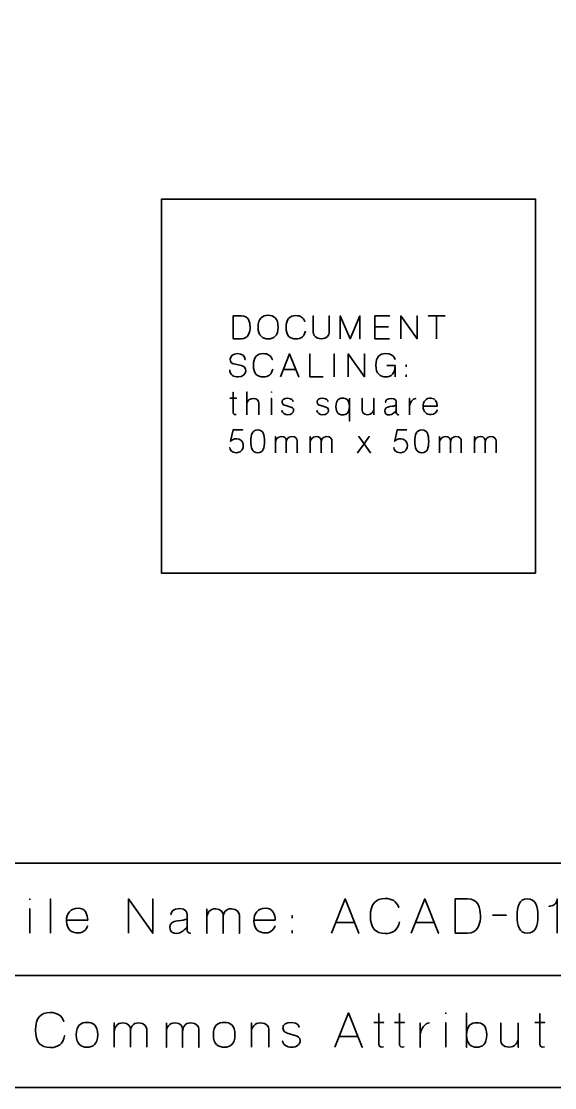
# Model space of a CAD drawing. Header units: inches. Extents: x 215 to 985, y -885 to -315.
# Drawn here: x 361.4 to 504.1, y -885.2 to -600.2 of the extents above; entities that cross this region are included whole.
import ezdxf

# ---------------------------------------------------------------- set-up
doc = ezdxf.new("R2010")
doc.units = ezdxf.units.IN
doc.header["$MEASUREMENT"] = 0
doc.layers.add('Layer 1', color=7, linetype='Continuous')

# ---------------------------------------------------------------- blocks, each defined once
blk = doc.blocks.new('block 282')
at = {"layer": 'Layer 1', "color": 30, "lineweight": 35, "true_color": 0xf58726}
for points, knots in [([(363.68, -834.98), (363.68, -834.98), (363.68, -834.75), (363.68, -834.75), (363.68, -834.75), (363.68, -834.98), (363.68, -834.98)], [0, 0, 0, 0, 1, 1, 1, 2, 2, 2, 2]), ([(369.28, -843.92), (369.28, -843.92), (369.28, -834.76), (369.28, -834.76), (369.28, -834.76), (369.28, -843.92), (369.28, -843.92)], [0, 0, 0, 0, 1, 1, 1, 2, 2, 2, 2]), ([(390.06, -843.92), (390.06, -843.92), (390.06, -834.76), (390.06, -834.76), (390.06, -834.76), (396.59, -843.92), (396.59, -843.92), (396.59, -843.92), (396.59, -834.76), (396.59, -834.76), (396.59, -834.76), (396.59, -843.92), (396.59, -843.92), (396.59, -843.92), (390.06, -834.76), (390.06, -834.76), (390.06, -834.76), (390.06, -843.92), (390.06, -843.92)], [0, 0, 0, 0, 1, 1, 1, 2, 2, 2, 3, 3, 3, 4, 4, 4, 5, 5, 5, 6, 6, 6, 6]), ([(444.4, -843.92), (444.4, -843.92), (448.03, -834.76), (448.03, -834.76), (448.03, -834.76), (451.68, -843.92), (451.68, -843.92), (451.68, -843.92), (448.03, -834.76), (448.03, -834.76), (448.03, -834.76), (444.4, -843.92), (444.4, -843.92)], [0, 0, 0, 0, 1, 1, 1, 2, 2, 2, 3, 3, 3, 4, 4, 4, 4]), ([(462.55, -840.85), (462.14, -843.03), (460.82, -844.02), (458.74, -844.02), (456.21, -844.02), (454.78, -842.59), (454.78, -839.34), (454.78, -836.1), (456.21, -834.65), (458.74, -834.65), (460.54, -834.65), (461.79, -835.4), (462.35, -837.02), (461.79, -835.4), (460.54, -834.65), (458.74, -834.65), (456.21, -834.65), (454.78, -836.1), (454.78, -839.34), (454.78, -842.59), (456.21, -844.02), (458.74, -844.02), (460.82, -844.02), (462.14, -843.03), (462.55, -840.85)], [0, 0, 0, 0, 1, 1, 1, 2, 2, 2, 3, 3, 3, 4, 4, 4, 5, 5, 5, 6, 6, 6, 7, 7, 7, 8, 8, 8, 8]), ([(465.67, -843.92), (465.67, -843.92), (469.31, -834.76), (469.31, -834.76), (469.31, -834.76), (472.95, -843.92), (472.95, -843.92), (472.95, -843.92), (469.31, -834.76), (469.31, -834.76), (469.31, -834.76), (465.67, -843.92), (465.67, -843.92)], [0, 0, 0, 0, 1, 1, 1, 2, 2, 2, 3, 3, 3, 4, 4, 4, 4]), ([(477.42, -843.92), (477.42, -843.92), (477.42, -834.76), (477.42, -834.76), (477.42, -834.76), (480.72, -834.76), (480.72, -834.76), (483.74, -834.76), (484.11, -837.3), (484.19, -839.21), (484.27, -841.11), (483.62, -843.92), (480.72, -843.92), (480.72, -843.92), (477.42, -843.92), (477.42, -843.92)], [0, 0, 0, 0, 1, 1, 1, 2, 2, 2, 3, 3, 3, 4, 4, 4, 5, 5, 5, 5]), ([(477.42, -843.92), (477.42, -843.92), (477.42, -834.76), (477.42, -834.76), (477.42, -834.76), (480.72, -834.76), (480.72, -834.76), (483.74, -834.76), (484.11, -837.3), (484.19, -839.21), (484.27, -841.11), (483.62, -843.92), (480.72, -843.92), (480.72, -843.92), (477.42, -843.92), (477.42, -843.92)], [0, 0, 0, 0, 1, 1, 1, 2, 2, 2, 3, 3, 3, 4, 4, 4, 5, 5, 5, 5]), ([(494.01, -839.35), (494.01, -836.83), (494.54, -834.78), (496.78, -834.78), (499.01, -834.78), (499.54, -836.83), (499.54, -839.35), (499.54, -841.87), (499.01, -843.92), (496.78, -843.92), (494.54, -843.92), (494.01, -841.87), (494.01, -839.35)], [0, 0, 0, 0, 1, 1, 1, 2, 2, 2, 3, 3, 3, 4, 4, 4, 4]), ([(494.01, -839.35), (494.01, -836.83), (494.54, -834.78), (496.78, -834.78), (499.01, -834.78), (499.54, -836.83), (499.54, -839.35), (499.54, -841.87), (499.01, -843.92), (496.78, -843.92), (494.54, -843.92), (494.01, -841.87), (494.01, -839.35)], [0, 0, 0, 0, 1, 1, 1, 2, 2, 2, 3, 3, 3, 4, 4, 4, 4]), ([(504.71, -843.92), (504.71, -843.92), (504.71, -834.76), (504.71, -834.76), (504.71, -836.33), (503.2, -836.69), (502.55, -836.74), (503.2, -836.69), (504.71, -836.33), (504.71, -834.76), (504.71, -834.76), (504.71, -843.92), (504.71, -843.92)], [0, 0, 0, 0, 1, 1, 1, 2, 2, 2, 3, 3, 3, 4, 4, 4, 4]), ([(363.68, -843.91), (363.68, -843.91), (363.68, -837.39), (363.68, -837.39), (363.68, -837.39), (363.68, -843.93), (363.68, -843.91)], [0, 0, 0, 0, 1, 1, 1, 2, 2, 2, 2]), ([(373.52, -840.44), (373.52, -840.44), (379.2, -840.44), (379.2, -840.44), (379.2, -839.03), (378.64, -837.23), (376.62, -837.23), (374.62, -837.23), (373.51, -838.6), (373.51, -840.69), (373.51, -842.8), (374.93, -843.92), (376.62, -843.87), (378.32, -843.82), (379.06, -842.5), (379.15, -842.03), (379.06, -842.5), (378.32, -843.82), (376.62, -843.87), (374.93, -843.92), (373.51, -842.8), (373.51, -840.69), (373.51, -838.6), (374.62, -837.23), (376.62, -837.23), (378.64, -837.23), (379.2, -839.03), (379.2, -840.44), (379.2, -840.44), (373.52, -840.44), (373.52, -840.44)], [0, 0, 0, 0, 1, 1, 1, 2, 2, 2, 3, 3, 3, 4, 4, 4, 5, 5, 5, 6, 6, 6, 7, 7, 7, 8, 8, 8, 9, 9, 9, 10, 10, 10, 10]), ([(405.77, -843.09), (405.77, -843.09), (405.77, -838.92), (405.77, -838.92), (405.77, -838.38), (405.5, -837.37), (403.79, -837.37), (402.07, -837.37), (401.44, -838.14), (401.44, -838.94), (401.44, -838.14), (402.07, -837.37), (403.79, -837.37), (405.5, -837.37), (405.77, -838.38), (405.77, -838.92), (405.77, -838.92), (405.77, -843.09), (405.77, -843.09), (405.77, -843.86), (406.67, -843.92), (406.67, -843.92), (406.67, -843.92), (405.77, -843.86), (405.77, -843.09)], [0, 0, 0, 0, 1, 1, 1, 2, 2, 2, 3, 3, 3, 4, 4, 4, 5, 5, 5, 6, 6, 6, 7, 7, 7, 8, 8, 8, 8]), ([(415.38, -839.09), (415.38, -838.51), (415, -837.42), (413.39, -837.4), (411.78, -837.39), (411.05, -838.65), (411.05, -839.82), (411.05, -838.65), (411.78, -837.39), (413.39, -837.4), (415, -837.42), (415.38, -838.51), (415.38, -839.09), (415.38, -839.68), (415.38, -843.92), (415.38, -843.92), (415.38, -843.92), (415.38, -839.68), (415.38, -839.09)], [0, 0, 0, 0, 1, 1, 1, 2, 2, 2, 3, 3, 3, 4, 4, 4, 5, 5, 5, 6, 6, 6, 6]), ([(411.05, -837.4), (411.05, -837.4), (411.05, -843.92), (411.05, -843.92), (411.05, -843.92), (411.05, -837.4), (411.05, -837.4)], [0, 0, 0, 0, 1, 1, 1, 2, 2, 2, 2]), ([(419.75, -839.09), (419.75, -838.51), (419.19, -837.42), (417.58, -837.4), (415.97, -837.39), (415.38, -838.65), (415.38, -839.82), (415.38, -838.65), (415.97, -837.39), (417.58, -837.4), (419.19, -837.42), (419.75, -838.51), (419.75, -839.09), (419.75, -839.68), (419.75, -843.92), (419.75, -843.92), (419.75, -843.92), (419.75, -839.68), (419.75, -839.09)], [0, 0, 0, 0, 1, 1, 1, 2, 2, 2, 3, 3, 3, 4, 4, 4, 5, 5, 5, 6, 6, 6, 6]), ([(423.64, -840.44), (423.64, -840.44), (429.31, -840.44), (429.31, -840.44), (429.31, -839.03), (428.75, -837.23), (426.74, -837.23), (424.73, -837.23), (423.62, -838.6), (423.62, -840.69), (423.62, -842.8), (425.05, -843.92), (426.74, -843.87), (428.44, -843.82), (429.17, -842.5), (429.26, -842.03), (429.17, -842.5), (428.44, -843.82), (426.74, -843.87), (425.05, -843.92), (423.62, -842.8), (423.62, -840.69), (423.62, -838.6), (424.73, -837.23), (426.74, -837.23), (428.75, -837.23), (429.31, -839.03), (429.31, -840.44), (429.31, -840.44), (423.64, -840.44), (423.64, -840.44)], [0, 0, 0, 0, 1, 1, 1, 2, 2, 2, 3, 3, 3, 4, 4, 4, 5, 5, 5, 6, 6, 6, 7, 7, 7, 8, 8, 8, 9, 9, 9, 10, 10, 10, 10]), ([(403.04, -844), (401.98, -843.96), (401.15, -843.63), (401.15, -842.46), (401.15, -841.28), (401.86, -840.78), (403.2, -840.66), (404.54, -840.53), (405.13, -840.33), (405.77, -840.15), (405.13, -840.33), (404.54, -840.53), (403.2, -840.66), (401.86, -840.78), (401.15, -841.28), (401.15, -842.46), (401.15, -843.63), (401.98, -843.96), (403.04, -844), (404.08, -844.03), (405.39, -842.8), (405.77, -842.26), (405.39, -842.8), (404.08, -844.03), (403.04, -844)], [0, 0, 0, 0, 1, 1, 1, 2, 2, 2, 3, 3, 3, 4, 4, 4, 5, 5, 5, 6, 6, 6, 7, 7, 7, 8, 8, 8, 8]), ([(433.82, -839.91), (433.82, -839.91), (433.82, -839.21), (433.82, -839.21), (433.82, -839.21), (433.82, -839.91), (433.82, -839.91)], [0, 0, 0, 0, 1, 1, 1, 2, 2, 2, 2]), ([(487.4, -839.13), (487.4, -839.13), (491.1, -839.13), (491.1, -839.13), (491.1, -839.13), (487.4, -839.13), (487.4, -839.13)], [0, 0, 0, 0, 1, 1, 1, 2, 2, 2, 2]), ([(433.82, -843.92), (433.82, -843.92), (433.82, -843.22), (433.82, -843.22), (433.82, -843.22), (433.82, -843.92), (433.82, -843.92)], [0, 0, 0, 0, 1, 1, 1, 2, 2, 2, 2]), ([(445.54, -841.04), (445.54, -841.04), (450.52, -841.04), (450.52, -841.04), (450.52, -841.04), (445.54, -841.04), (445.54, -841.04)], [0, 0, 0, 0, 1, 1, 1, 2, 2, 2, 2]), ([(466.82, -841.04), (466.82, -841.04), (471.79, -841.04), (471.79, -841.04), (471.79, -841.04), (466.82, -841.04), (466.82, -841.04)], [0, 0, 0, 0, 1, 1, 1, 2, 2, 2, 2]), ([(369.19, -874.5), (366.66, -874.5), (365.23, -873.07), (365.23, -869.82), (365.23, -866.58), (366.66, -865.13), (369.19, -865.13), (370.99, -865.13), (372.24, -865.88), (372.8, -867.5), (372.24, -865.88), (370.99, -865.13), (369.19, -865.13), (366.66, -865.13), (365.23, -866.58), (365.23, -869.82), (365.23, -873.07), (366.66, -874.5), (369.19, -874.5), (371.27, -874.5), (372.59, -873.51), (373, -871.33), (372.59, -873.51), (371.27, -874.5), (369.19, -874.5)], [0, 0, 0, 0, 1, 1, 1, 2, 2, 2, 3, 3, 3, 4, 4, 4, 5, 5, 5, 6, 6, 6, 7, 7, 7, 8, 8, 8, 8]), ([(445.31, -874.4), (445.31, -874.4), (448.95, -865.24), (448.95, -865.24), (448.95, -865.24), (452.59, -874.4), (452.59, -874.4), (452.59, -874.4), (448.95, -865.24), (448.95, -865.24), (448.95, -865.24), (445.31, -874.4), (445.31, -874.4)], [0, 0, 0, 0, 1, 1, 1, 2, 2, 2, 3, 3, 3, 4, 4, 4, 4]), ([(458.32, -874.34), (457.7, -874.37), (457.02, -874.4), (457.02, -873.55), (457.02, -872.69), (457.02, -865.42), (457.02, -865.42), (457.02, -865.42), (457.02, -872.69), (457.02, -873.55), (457.02, -874.4), (457.7, -874.37), (458.32, -874.34)], [0, 0, 0, 0, 1, 1, 1, 2, 2, 2, 3, 3, 3, 4, 4, 4, 4]), ([(463.83, -874.34), (463.21, -874.37), (462.54, -874.4), (462.54, -873.55), (462.54, -872.69), (462.54, -865.42), (462.54, -865.42), (462.54, -865.42), (462.54, -872.69), (462.54, -873.55), (462.54, -874.4), (463.21, -874.37), (463.83, -874.34)], [0, 0, 0, 0, 1, 1, 1, 2, 2, 2, 3, 3, 3, 4, 4, 4, 4]), ([(474.92, -865.46), (474.92, -865.46), (474.92, -865.23), (474.92, -865.23), (474.92, -865.23), (474.92, -865.46), (474.92, -865.46)], [0, 0, 0, 0, 1, 1, 1, 2, 2, 2, 2]), ([(480.52, -865.21), (480.52, -865.21), (480.52, -874.4), (480.52, -874.4), (480.52, -874.4), (480.52, -865.21), (480.52, -865.21)], [0, 0, 0, 0, 1, 1, 1, 2, 2, 2, 2]), ([(501.37, -874.34), (500.75, -874.37), (500.08, -874.4), (500.08, -873.55), (500.08, -872.69), (500.08, -865.42), (500.08, -865.42), (500.08, -865.42), (500.08, -872.69), (500.08, -873.55), (500.08, -874.4), (500.75, -874.37), (501.37, -874.34)], [0, 0, 0, 0, 1, 1, 1, 2, 2, 2, 3, 3, 3, 4, 4, 4, 4]), ([(376.13, -871.07), (376.13, -868.51), (377.43, -867.76), (379.01, -867.76), (380.6, -867.76), (381.89, -868.51), (381.89, -871.07), (381.89, -873.65), (380.6, -874.4), (379.01, -874.4), (377.43, -874.4), (376.13, -873.65), (376.13, -871.07)], [0, 0, 0, 0, 1, 1, 1, 2, 2, 2, 3, 3, 3, 4, 4, 4, 4]), ([(376.13, -871.07), (376.13, -868.51), (377.43, -867.76), (379.01, -867.76), (380.6, -867.76), (381.89, -868.51), (381.89, -871.07), (381.89, -873.65), (380.6, -874.4), (379.01, -874.4), (377.43, -874.4), (376.13, -873.65), (376.13, -871.07)], [0, 0, 0, 0, 1, 1, 1, 2, 2, 2, 3, 3, 3, 4, 4, 4, 4]), ([(390.62, -874.4), (390.62, -874.4), (390.62, -870.16), (390.62, -869.57), (390.62, -868.99), (390.23, -867.9), (388.62, -867.89), (387.01, -867.87), (386.29, -869.13), (386.29, -870.3), (386.29, -869.13), (387.01, -867.87), (388.62, -867.89), (390.23, -867.9), (390.62, -868.99), (390.62, -869.57), (390.62, -870.16), (390.62, -874.4), (390.62, -874.4)], [0, 0, 0, 0, 1, 1, 1, 2, 2, 2, 3, 3, 3, 4, 4, 4, 5, 5, 5, 6, 6, 6, 6]), ([(386.29, -874.4), (386.29, -874.4), (386.29, -867.89), (386.29, -867.89), (386.29, -867.89), (386.29, -874.4), (386.29, -874.4)], [0, 0, 0, 0, 1, 1, 1, 2, 2, 2, 2]), ([(394.98, -874.4), (394.98, -874.4), (394.98, -870.16), (394.98, -869.57), (394.98, -868.99), (394.42, -867.9), (392.81, -867.89), (391.2, -867.87), (390.62, -869.13), (390.62, -870.3), (390.62, -869.13), (391.2, -867.87), (392.81, -867.89), (394.42, -867.9), (394.98, -868.99), (394.98, -869.57), (394.98, -870.16), (394.98, -874.4), (394.98, -874.4)], [0, 0, 0, 0, 1, 1, 1, 2, 2, 2, 3, 3, 3, 4, 4, 4, 5, 5, 5, 6, 6, 6, 6]), ([(404.56, -869.57), (404.56, -868.99), (404.18, -867.9), (402.57, -867.89), (400.95, -867.87), (400.23, -869.13), (400.23, -870.3), (400.23, -869.13), (400.95, -867.87), (402.57, -867.89), (404.18, -867.9), (404.56, -868.99), (404.56, -869.57), (404.56, -870.16), (404.56, -874.4), (404.56, -874.4), (404.56, -874.4), (404.56, -870.16), (404.56, -869.57)], [0, 0, 0, 0, 1, 1, 1, 2, 2, 2, 3, 3, 3, 4, 4, 4, 5, 5, 5, 6, 6, 6, 6]), ([(400.23, -867.89), (400.23, -867.89), (400.23, -874.4), (400.23, -874.4), (400.23, -874.4), (400.23, -867.89), (400.23, -867.89)], [0, 0, 0, 0, 1, 1, 1, 2, 2, 2, 2]), ([(408.93, -869.57), (408.93, -868.99), (408.37, -867.9), (406.76, -867.89), (405.14, -867.87), (404.56, -869.13), (404.56, -870.3), (404.56, -869.13), (405.14, -867.87), (406.76, -867.89), (408.37, -867.9), (408.93, -868.99), (408.93, -869.57), (408.93, -870.16), (408.93, -874.4), (408.93, -874.4), (408.93, -874.4), (408.93, -870.16), (408.93, -869.57)], [0, 0, 0, 0, 1, 1, 1, 2, 2, 2, 3, 3, 3, 4, 4, 4, 5, 5, 5, 6, 6, 6, 6]), ([(412.8, -871.07), (412.8, -868.51), (414.11, -867.76), (415.69, -867.76), (417.27, -867.76), (418.57, -868.51), (418.57, -871.07), (418.57, -873.65), (417.27, -874.4), (415.69, -874.4), (414.11, -874.4), (412.8, -873.65), (412.8, -871.07)], [0, 0, 0, 0, 1, 1, 1, 2, 2, 2, 3, 3, 3, 4, 4, 4, 4]), ([(412.8, -871.07), (412.8, -868.51), (414.11, -867.76), (415.69, -867.76), (417.27, -867.76), (418.57, -868.51), (418.57, -871.07), (418.57, -873.65), (417.27, -874.4), (415.69, -874.4), (414.11, -874.4), (412.8, -873.65), (412.8, -871.07)], [0, 0, 0, 0, 1, 1, 1, 2, 2, 2, 3, 3, 3, 4, 4, 4, 4]), ([(427.64, -874.4), (427.64, -874.4), (427.64, -870.16), (427.64, -869.57), (427.64, -868.99), (427.05, -867.9), (425.44, -867.89), (423.81, -867.87), (422.96, -869.13), (422.96, -870.3), (422.96, -869.13), (423.81, -867.87), (425.44, -867.89), (427.05, -867.9), (427.64, -868.99), (427.64, -869.57), (427.64, -870.16), (427.64, -874.4), (427.64, -874.4)], [0, 0, 0, 0, 1, 1, 1, 2, 2, 2, 3, 3, 3, 4, 4, 4, 5, 5, 5, 6, 6, 6, 6]), ([(422.96, -874.4), (422.96, -874.4), (422.96, -867.89), (422.96, -867.89), (422.96, -867.89), (422.96, -874.4), (422.96, -874.4)], [0, 0, 0, 0, 1, 1, 1, 2, 2, 2, 2]), ([(433.73, -867.78), (432.13, -867.75), (431.4, -868.25), (431.4, -869.23), (431.4, -870.22), (432.22, -870.53), (432.53, -870.62), (432.53, -870.62), (434.93, -871.33), (434.93, -871.33), (435.24, -871.4), (436.01, -871.75), (436.01, -872.69), (436.01, -873.62), (435, -874.4), (433.73, -874.4), (432.46, -874.4), (431.31, -873.73), (431.31, -872.74), (431.31, -873.73), (432.46, -874.4), (433.73, -874.4), (435, -874.4), (436.01, -873.62), (436.01, -872.69), (436.01, -871.75), (435.24, -871.4), (434.93, -871.33), (434.93, -871.33), (432.53, -870.62), (432.53, -870.62), (432.22, -870.53), (431.4, -870.22), (431.4, -869.23), (431.4, -868.25), (432.13, -867.75), (433.73, -867.78), (435.33, -867.85), (435.75, -868.74), (435.73, -869.05), (435.75, -868.74), (435.33, -867.85), (433.73, -867.78)], [0, 0, 0, 0, 1, 1, 1, 2, 2, 2, 3, 3, 3, 4, 4, 4, 5, 5, 5, 6, 6, 6, 7, 7, 7, 8, 8, 8, 9, 9, 9, 10, 10, 10, 11, 11, 11, 12, 12, 12, 13, 13, 13, 14, 14, 14, 14]), ([(455.69, -867.82), (455.69, -867.82), (458.34, -867.82), (458.34, -867.82), (458.34, -867.82), (455.69, -867.82), (455.69, -867.82)], [0, 0, 0, 0, 1, 1, 1, 2, 2, 2, 2]), ([(461.2, -867.82), (461.2, -867.82), (463.86, -867.82), (463.86, -867.82), (463.86, -867.82), (461.2, -867.82), (461.2, -867.82)], [0, 0, 0, 0, 1, 1, 1, 2, 2, 2, 2]), ([(470.61, -867.89), (469.43, -867.87), (468.09, -869.61), (468.12, -871.07), (468.09, -869.61), (469.43, -867.87), (470.61, -867.89)], [0, 0, 0, 0, 1, 1, 1, 2, 2, 2, 2]), ([(468.12, -867.89), (468.12, -867.89), (468.12, -874.4), (468.12, -874.4), (468.12, -874.4), (468.12, -867.89), (468.12, -867.89)], [0, 0, 0, 0, 1, 1, 1, 2, 2, 2, 2]), ([(474.92, -874.39), (474.92, -874.39), (474.92, -867.87), (474.92, -867.87), (474.92, -867.87), (474.92, -874.41), (474.92, -874.39)], [0, 0, 0, 0, 1, 1, 1, 2, 2, 2, 2]), ([(483.21, -867.85), (484.7, -867.85), (485.9, -868.57), (485.9, -871.12), (485.9, -873.66), (484.7, -874.4), (483.21, -874.4), (481.72, -874.4), (480.52, -873.66), (480.52, -871.12), (480.52, -868.57), (481.72, -867.85), (483.21, -867.85)], [0, 0, 0, 0, 1, 1, 1, 2, 2, 2, 3, 3, 3, 4, 4, 4, 4]), ([(483.21, -867.85), (484.7, -867.85), (485.9, -868.57), (485.9, -871.12), (485.9, -873.66), (484.7, -874.4), (483.21, -874.4), (481.72, -874.4), (480.52, -873.66), (480.52, -871.12), (480.52, -868.57), (481.72, -867.85), (483.21, -867.85)], [0, 0, 0, 0, 1, 1, 1, 2, 2, 2, 3, 3, 3, 4, 4, 4, 4]), ([(489.62, -867.86), (489.62, -867.86), (489.62, -872.11), (489.62, -872.7), (489.62, -873.28), (490.21, -874.37), (491.82, -874.39), (493.45, -874.4), (494.31, -873.14), (494.31, -871.97), (494.31, -873.14), (493.45, -874.4), (491.82, -874.39), (490.21, -874.37), (489.62, -873.28), (489.62, -872.7), (489.62, -872.11), (489.62, -867.86), (489.62, -867.86)], [0, 0, 0, 0, 1, 1, 1, 2, 2, 2, 3, 3, 3, 4, 4, 4, 5, 5, 5, 6, 6, 6, 6]), ([(494.31, -867.86), (494.31, -867.86), (494.31, -874.39), (494.31, -874.39), (494.31, -874.39), (494.31, -867.86), (494.31, -867.86)], [0, 0, 0, 0, 1, 1, 1, 2, 2, 2, 2]), ([(498.74, -867.82), (498.74, -867.82), (501.4, -867.82), (501.4, -867.82), (501.4, -867.82), (498.74, -867.82), (498.74, -867.82)], [0, 0, 0, 0, 1, 1, 1, 2, 2, 2, 2]), ([(446.46, -871.52), (446.46, -871.52), (451.44, -871.52), (451.44, -871.52), (451.44, -871.52), (446.46, -871.52), (446.46, -871.52)], [0, 0, 0, 0, 1, 1, 1, 2, 2, 2, 2])]:
    blk.add_open_spline(points, degree=3, knots=knots, dxfattribs=at)
blk = doc.blocks.new('block 323')
at = {"layer": 'Layer 1', "color": 30, "lineweight": 35, "true_color": 0xf58726}
blk.add_lwpolyline([(472.49, -685.04), (472.49, -678.93), (470.3, -678.93), (474.7, -678.93), (472.49, -678.93), (472.49, -685.04)], dxfattribs=at)
for points, knots in [([(418.09, -685.04), (418.09, -685.04), (418.09, -678.93), (418.09, -678.93), (418.09, -678.93), (420.3, -678.93), (420.3, -678.93), (422.31, -678.93), (422.56, -680.63), (422.61, -681.9), (422.66, -683.17), (422.23, -685.04), (420.3, -685.04), (420.3, -685.04), (418.09, -685.04), (418.09, -685.04)], [0, 0, 0, 0, 1, 1, 1, 2, 2, 2, 3, 3, 3, 4, 4, 4, 5, 5, 5, 5]), ([(418.09, -685.04), (418.09, -685.04), (418.09, -678.93), (418.09, -678.93), (418.09, -678.93), (420.3, -678.93), (420.3, -678.93), (422.31, -678.93), (422.56, -680.63), (422.61, -681.9), (422.66, -683.17), (422.23, -685.04), (420.3, -685.04), (420.3, -685.04), (418.09, -685.04), (418.09, -685.04)], [0, 0, 0, 0, 1, 1, 1, 2, 2, 2, 3, 3, 3, 4, 4, 4, 5, 5, 5, 5]), ([(424.75, -681.94), (424.75, -679.6), (425.96, -678.77), (427.44, -678.77), (428.92, -678.77), (430.13, -679.6), (430.13, -681.94), (430.13, -684.28), (428.92, -685.09), (427.44, -685.09), (425.96, -685.09), (424.75, -684.28), (424.75, -681.94)], [0, 0, 0, 0, 1, 1, 1, 2, 2, 2, 3, 3, 3, 4, 4, 4, 4]), ([(424.75, -681.94), (424.75, -679.6), (425.96, -678.77), (427.44, -678.77), (428.92, -678.77), (430.13, -679.6), (430.13, -681.94), (430.13, -684.28), (428.92, -685.09), (427.44, -685.09), (425.96, -685.09), (424.75, -684.28), (424.75, -681.94)], [0, 0, 0, 0, 1, 1, 1, 2, 2, 2, 3, 3, 3, 4, 4, 4, 4]), ([(437.41, -682.99), (437.14, -684.45), (436.26, -685.11), (434.87, -685.11), (433.18, -685.11), (432.23, -684.15), (432.23, -681.98), (432.23, -679.82), (433.18, -678.86), (434.87, -678.86), (436.07, -678.86), (436.9, -679.36), (437.27, -680.44), (436.9, -679.36), (436.07, -678.86), (434.87, -678.86), (433.18, -678.86), (432.23, -679.82), (432.23, -681.98), (432.23, -684.15), (433.18, -685.11), (434.87, -685.11), (436.26, -685.11), (437.14, -684.45), (437.41, -682.99)], [0, 0, 0, 0, 1, 1, 1, 2, 2, 2, 3, 3, 3, 4, 4, 4, 5, 5, 5, 6, 6, 6, 7, 7, 7, 8, 8, 8, 8]), ([(443.78, -683.1), (443.78, -684.12), (443.16, -685.04), (441.67, -685.03), (440.18, -685.01), (439.49, -684.18), (439.49, -683.1), (439.49, -683.1), (439.49, -678.93), (439.49, -678.93), (439.49, -678.93), (439.49, -683.1), (439.49, -683.1), (439.49, -684.18), (440.18, -685.01), (441.67, -685.03), (443.16, -685.04), (443.78, -684.12), (443.78, -683.1), (443.78, -682.08), (443.78, -678.93), (443.78, -678.93), (443.78, -678.93), (443.78, -682.08), (443.78, -683.1)], [0, 0, 0, 0, 1, 1, 1, 2, 2, 2, 3, 3, 3, 4, 4, 4, 5, 5, 5, 6, 6, 6, 7, 7, 7, 8, 8, 8, 8]), ([(446.73, -685.04), (446.73, -685.04), (446.73, -678.93), (446.73, -678.93), (446.73, -678.93), (449.35, -685.04), (449.35, -685.04), (449.35, -685.04), (451.99, -678.93), (451.99, -678.93), (451.99, -678.93), (451.99, -685.04), (451.99, -685.04), (451.99, -685.04), (451.99, -678.93), (451.99, -678.93), (451.99, -678.93), (449.35, -685.04), (449.35, -685.04), (449.35, -685.04), (446.73, -678.93), (446.73, -678.93), (446.73, -678.93), (446.73, -685.04), (446.73, -685.04)], [0, 0, 0, 0, 1, 1, 1, 2, 2, 2, 3, 3, 3, 4, 4, 4, 5, 5, 5, 6, 6, 6, 7, 7, 7, 8, 8, 8, 8]), ([(459.93, -685.04), (459.93, -685.04), (455.98, -685.04), (455.98, -685.04), (455.98, -685.04), (455.98, -678.97), (455.98, -678.97), (455.98, -678.97), (459.93, -678.97), (459.93, -678.97), (459.93, -678.97), (455.98, -678.97), (455.98, -678.97), (455.98, -678.97), (455.98, -685.04), (455.98, -685.04), (455.98, -685.04), (459.93, -685.04), (459.93, -685.04)], [0, 0, 0, 0, 1, 1, 1, 2, 2, 2, 3, 3, 3, 4, 4, 4, 5, 5, 5, 6, 6, 6, 6]), ([(462.91, -685.04), (462.91, -685.04), (462.91, -678.93), (462.91, -678.93), (462.91, -678.93), (467.26, -685.04), (467.26, -685.04), (467.26, -685.04), (467.26, -678.93), (467.26, -678.93), (467.26, -678.93), (467.26, -685.04), (467.26, -685.04), (467.26, -685.04), (462.91, -678.93), (462.91, -678.93), (462.91, -678.93), (462.91, -685.04), (462.91, -685.04)], [0, 0, 0, 0, 1, 1, 1, 2, 2, 2, 3, 3, 3, 4, 4, 4, 5, 5, 5, 6, 6, 6, 6]), ([(459.59, -681.91), (459.59, -681.91), (455.98, -681.91), (455.98, -681.91), (455.98, -681.91), (459.59, -681.91), (459.59, -681.91)], [0, 0, 0, 0, 1, 1, 1, 2, 2, 2, 2]), ([(417.18, -693.35), (417.18, -694.71), (418.21, -695.25), (419.42, -695.25), (420.65, -695.25), (421.42, -694.48), (421.45, -693.73), (421.47, -692.98), (421.09, -692.39), (420.34, -692.23), (420.34, -692.23), (418.26, -691.78), (418.26, -691.78), (417.68, -691.65), (417.33, -691.31), (417.33, -690.52), (417.33, -689.72), (418, -689.03), (419.22, -689.03), (420.44, -689.03), (421.33, -689.61), (421.3, -690.62), (421.33, -689.61), (420.44, -689.03), (419.22, -689.03), (418, -689.03), (417.33, -689.72), (417.33, -690.52), (417.33, -691.31), (417.66, -691.64), (418.26, -691.78), (418.26, -691.78), (420.34, -692.23), (420.34, -692.23), (421.11, -692.39), (421.47, -692.98), (421.45, -693.73), (421.42, -694.48), (420.65, -695.25), (419.42, -695.25), (418.21, -695.25), (417.18, -694.71), (417.18, -693.35)], [0, 0, 0, 0, 1, 1, 1, 2, 2, 2, 3, 3, 3, 4, 4, 4, 5, 5, 5, 6, 6, 6, 7, 7, 7, 8, 8, 8, 9, 9, 9, 10, 10, 10, 11, 11, 11, 12, 12, 12, 13, 13, 13, 14, 14, 14, 14]), ([(428.69, -693.15), (428.42, -694.61), (427.53, -695.27), (426.15, -695.27), (424.46, -695.27), (423.5, -694.31), (423.5, -692.14), (423.5, -689.98), (424.46, -689.02), (426.15, -689.02), (427.35, -689.02), (428.18, -689.52), (428.55, -690.6), (428.18, -689.52), (427.35, -689.02), (426.15, -689.02), (424.46, -689.02), (423.5, -689.98), (423.5, -692.14), (423.5, -694.31), (424.46, -695.27), (426.15, -695.27), (427.53, -695.27), (428.42, -694.61), (428.69, -693.15)], [0, 0, 0, 0, 1, 1, 1, 2, 2, 2, 3, 3, 3, 4, 4, 4, 5, 5, 5, 6, 6, 6, 7, 7, 7, 8, 8, 8, 8]), ([(430.77, -695.2), (430.77, -695.2), (433.19, -689.09), (433.19, -689.09), (433.19, -689.09), (435.62, -695.2), (435.62, -695.2), (435.62, -695.2), (433.19, -689.09), (433.19, -689.09), (433.19, -689.09), (430.77, -695.2), (430.77, -695.2)], [0, 0, 0, 0, 1, 1, 1, 2, 2, 2, 3, 3, 3, 4, 4, 4, 4]), ([(442.17, -695.2), (442.17, -695.2), (438.6, -695.2), (438.6, -695.2), (438.6, -695.2), (438.6, -689.09), (438.6, -689.09), (438.6, -689.09), (438.6, -695.2), (438.6, -695.2), (438.6, -695.2), (442.17, -695.2), (442.17, -695.2)], [0, 0, 0, 0, 1, 1, 1, 2, 2, 2, 3, 3, 3, 4, 4, 4, 4]), ([(445.12, -695.2), (445.12, -695.2), (445.12, -689.09), (445.12, -689.09), (445.12, -689.09), (445.12, -695.2), (445.12, -695.2)], [0, 0, 0, 0, 1, 1, 1, 2, 2, 2, 2]), ([(448.85, -695.2), (448.85, -695.2), (448.85, -689.09), (448.85, -689.09), (448.85, -689.09), (453.21, -695.2), (453.21, -695.2), (453.21, -695.2), (453.21, -689.09), (453.21, -689.09), (453.21, -689.09), (453.21, -695.2), (453.21, -695.2), (453.21, -695.2), (448.85, -689.09), (448.85, -689.09), (448.85, -689.09), (448.85, -695.2), (448.85, -695.2)], [0, 0, 0, 0, 1, 1, 1, 2, 2, 2, 3, 3, 3, 4, 4, 4, 5, 5, 5, 6, 6, 6, 6]), ([(459.18, -692.24), (459.18, -692.24), (461.36, -692.24), (461.36, -692.24), (461.36, -694.32), (460.42, -695.24), (458.92, -695.24), (457.42, -695.24), (456.24, -694.45), (456.24, -692.14), (456.24, -689.82), (457.24, -689.02), (458.92, -689.02), (460.11, -689.02), (460.97, -689.43), (461.36, -690.52), (460.97, -689.43), (460.11, -689.02), (458.92, -689.02), (457.24, -689.02), (456.24, -689.82), (456.24, -692.14), (456.24, -694.45), (457.42, -695.24), (458.92, -695.24), (460.42, -695.24), (461.36, -694.32), (461.36, -692.24), (461.36, -692.24), (459.18, -692.24), (459.18, -692.24)], [0, 0, 0, 0, 1, 1, 1, 2, 2, 2, 3, 3, 3, 4, 4, 4, 5, 5, 5, 6, 6, 6, 7, 7, 7, 8, 8, 8, 9, 9, 9, 10, 10, 10, 10]), ([(461.36, -695.2), (461.36, -695.2), (461.36, -692.24), (461.36, -692.24), (461.36, -692.24), (461.36, -695.2), (461.36, -695.2)], [0, 0, 0, 0, 1, 1, 1, 2, 2, 2, 2]), ([(464.35, -692.52), (464.35, -692.52), (464.35, -692.06), (464.35, -692.06), (464.35, -692.06), (464.35, -692.52), (464.35, -692.52)], [0, 0, 0, 0, 1, 1, 1, 2, 2, 2, 2]), ([(431.53, -693.28), (431.53, -693.28), (434.85, -693.28), (434.85, -693.28), (434.85, -693.28), (431.53, -693.28), (431.53, -693.28)], [0, 0, 0, 0, 1, 1, 1, 2, 2, 2, 2]), ([(464.35, -695.2), (464.35, -695.2), (464.35, -694.73), (464.35, -694.73), (464.35, -694.73), (464.35, -695.2), (464.35, -695.2)], [0, 0, 0, 0, 1, 1, 1, 2, 2, 2, 2]), ([(417.18, -700.97), (417.18, -700.97), (418.95, -700.97), (418.95, -700.97), (418.95, -700.97), (417.18, -700.97), (417.18, -700.97)], [0, 0, 0, 0, 1, 1, 1, 2, 2, 2, 2]), ([(418.93, -705.32), (418.52, -705.34), (418.07, -705.36), (418.07, -704.79), (418.07, -704.22), (418.07, -699.37), (418.07, -699.37), (418.07, -699.37), (418.07, -704.22), (418.07, -704.79), (418.07, -705.36), (418.52, -705.34), (418.93, -705.32)], [0, 0, 0, 0, 1, 1, 1, 2, 2, 2, 3, 3, 3, 4, 4, 4, 4]), ([(421.77, -705.36), (421.77, -705.36), (421.77, -699.25), (421.77, -699.25), (421.77, -699.25), (421.77, -705.36), (421.77, -705.36)], [0, 0, 0, 0, 1, 1, 1, 2, 2, 2, 2]), ([(424.94, -705.36), (424.94, -705.36), (424.94, -703.16), (424.94, -702.39), (424.94, -701.62), (424.47, -701.03), (423.56, -701.01), (422.64, -701), (421.77, -701.56), (421.77, -702.29), (421.77, -701.56), (422.64, -701), (423.56, -701.01), (424.47, -701.03), (424.94, -701.62), (424.94, -702.39), (424.94, -703.16), (424.94, -705.36), (424.94, -705.36)], [0, 0, 0, 0, 1, 1, 1, 2, 2, 2, 3, 3, 3, 4, 4, 4, 5, 5, 5, 6, 6, 6, 6]), ([(428.31, -699.4), (428.31, -699.4), (428.31, -699.25), (428.31, -699.25), (428.31, -699.25), (428.31, -699.4), (428.31, -699.4)], [0, 0, 0, 0, 1, 1, 1, 2, 2, 2, 2]), ([(428.31, -705.35), (428.31, -705.35), (428.31, -701.01), (428.31, -701.01), (428.31, -701.01), (428.31, -705.37), (428.31, -705.35)], [0, 0, 0, 0, 1, 1, 1, 2, 2, 2, 2]), ([(432.74, -700.95), (431.67, -700.92), (431.18, -701.26), (431.18, -701.91), (431.18, -702.57), (431.73, -702.78), (431.94, -702.84), (431.94, -702.84), (433.54, -703.31), (433.54, -703.31), (433.75, -703.36), (434.26, -703.59), (434.26, -704.22), (434.26, -704.84), (433.59, -705.36), (432.74, -705.36), (431.89, -705.36), (431.12, -704.91), (431.12, -704.25), (431.12, -704.91), (431.89, -705.36), (432.74, -705.36), (433.59, -705.36), (434.26, -704.84), (434.26, -704.22), (434.26, -703.59), (433.75, -703.36), (433.54, -703.31), (433.54, -703.31), (431.94, -702.84), (431.94, -702.84), (431.73, -702.78), (431.18, -702.57), (431.18, -701.91), (431.18, -701.26), (431.67, -700.92), (432.74, -700.95), (433.81, -700.99), (434.09, -701.58), (434.07, -701.79), (434.09, -701.58), (433.81, -700.99), (432.74, -700.95)], [0, 0, 0, 0, 1, 1, 1, 2, 2, 2, 3, 3, 3, 4, 4, 4, 5, 5, 5, 6, 6, 6, 7, 7, 7, 8, 8, 8, 9, 9, 9, 10, 10, 10, 11, 11, 11, 12, 12, 12, 13, 13, 13, 14, 14, 14, 14]), ([(443.41, -701.79), (443.43, -701.58), (443.15, -700.99), (442.08, -700.95), (441.01, -700.92), (440.52, -701.26), (440.52, -701.91), (440.52, -702.57), (441.07, -702.78), (441.28, -702.84), (441.28, -702.84), (442.88, -703.31), (442.88, -703.31), (443.09, -703.36), (443.6, -703.59), (443.6, -704.22), (443.6, -704.84), (442.93, -705.36), (442.08, -705.36), (441.23, -705.36), (440.46, -704.91), (440.46, -704.25), (440.46, -704.91), (441.23, -705.36), (442.08, -705.36), (442.93, -705.36), (443.6, -704.84), (443.6, -704.22), (443.6, -703.59), (443.09, -703.36), (442.88, -703.31), (442.88, -703.31), (441.28, -702.84), (441.28, -702.84), (441.07, -702.78), (440.52, -702.57), (440.52, -701.91), (440.52, -701.26), (441.01, -700.92), (442.08, -700.95), (443.15, -700.99), (443.43, -701.58), (443.41, -701.79)], [0, 0, 0, 0, 1, 1, 1, 2, 2, 2, 3, 3, 3, 4, 4, 4, 5, 5, 5, 6, 6, 6, 7, 7, 7, 8, 8, 8, 9, 9, 9, 10, 10, 10, 11, 11, 11, 12, 12, 12, 13, 13, 13, 14, 14, 14, 14]), ([(445.56, -703.17), (445.56, -701.46), (446.37, -700.95), (447.35, -700.95), (448.35, -700.95), (449.15, -701.46), (449.15, -703.17), (449.15, -704.88), (448.35, -705.38), (447.35, -705.38), (446.37, -705.38), (445.56, -704.88), (445.56, -703.17)], [0, 0, 0, 0, 1, 1, 1, 2, 2, 2, 3, 3, 3, 4, 4, 4, 4]), ([(445.56, -703.17), (445.56, -701.46), (446.37, -700.95), (447.35, -700.95), (448.35, -700.95), (449.15, -701.46), (449.15, -703.17), (449.15, -704.88), (448.35, -705.38), (447.35, -705.38), (446.37, -705.38), (445.56, -704.88), (445.56, -703.17)], [0, 0, 0, 0, 1, 1, 1, 2, 2, 2, 3, 3, 3, 4, 4, 4, 4]), ([(449.17, -700.95), (449.17, -700.95), (449.17, -707.07), (449.17, -707.07), (449.17, -707.07), (449.17, -700.95), (449.17, -700.95)], [0, 0, 0, 0, 1, 1, 1, 2, 2, 2, 2]), ([(452.55, -704.22), (452.55, -704.61), (452.94, -705.34), (454.02, -705.35), (455.1, -705.36), (455.68, -704.52), (455.68, -703.74), (455.68, -704.52), (455.1, -705.36), (454.02, -705.35), (452.94, -705.34), (452.55, -704.61), (452.55, -704.22), (452.55, -703.83), (452.55, -701), (452.55, -701), (452.55, -701), (452.55, -703.83), (452.55, -704.22)], [0, 0, 0, 0, 1, 1, 1, 2, 2, 2, 3, 3, 3, 4, 4, 4, 5, 5, 5, 6, 6, 6, 6]), ([(455.68, -705.35), (455.68, -705.35), (455.68, -701), (455.68, -701), (455.68, -701), (455.68, -705.35), (455.68, -705.35)], [0, 0, 0, 0, 1, 1, 1, 2, 2, 2, 2]), ([(461.71, -704.81), (461.71, -704.81), (461.71, -702.02), (461.71, -702.02), (461.71, -701.67), (461.54, -700.99), (460.39, -700.99), (459.25, -700.99), (458.83, -701.51), (458.83, -702.04), (458.83, -701.51), (459.25, -700.99), (460.39, -700.99), (461.54, -700.99), (461.71, -701.67), (461.71, -702.02), (461.71, -702.02), (461.71, -704.81), (461.71, -704.81), (461.71, -705.32), (462.32, -705.36), (462.32, -705.36), (462.32, -705.36), (461.71, -705.32), (461.71, -704.81)], [0, 0, 0, 0, 1, 1, 1, 2, 2, 2, 3, 3, 3, 4, 4, 4, 5, 5, 5, 6, 6, 6, 7, 7, 7, 8, 8, 8, 8]), ([(465.26, -703.14), (465.24, -702.17), (466.13, -701.01), (466.92, -701.01), (466.13, -701.01), (465.24, -702.17), (465.26, -703.14)], [0, 0, 0, 0, 1, 1, 1, 2, 2, 2, 2]), ([(465.26, -705.36), (465.26, -705.36), (465.26, -701.01), (465.26, -701.01), (465.26, -701.01), (465.26, -705.36), (465.26, -705.36)], [0, 0, 0, 0, 1, 1, 1, 2, 2, 2, 2]), ([(468.88, -703.04), (468.88, -703.04), (472.66, -703.04), (472.66, -703.04), (472.66, -702.1), (472.29, -700.9), (470.94, -700.9), (469.6, -700.9), (468.87, -701.81), (468.87, -703.21), (468.87, -704.61), (469.82, -705.36), (470.94, -705.33), (472.08, -705.29), (472.57, -704.41), (472.63, -704.1), (472.57, -704.41), (472.08, -705.29), (470.94, -705.33), (469.82, -705.36), (468.87, -704.61), (468.87, -703.21), (468.87, -701.81), (469.6, -700.9), (470.94, -700.9), (472.29, -700.9), (472.66, -702.1), (472.66, -703.04), (472.66, -703.04), (468.88, -703.04), (468.88, -703.04)], [0, 0, 0, 0, 1, 1, 1, 2, 2, 2, 3, 3, 3, 4, 4, 4, 5, 5, 5, 6, 6, 6, 7, 7, 7, 8, 8, 8, 9, 9, 9, 10, 10, 10, 10]), ([(459.89, -705.41), (459.19, -705.38), (458.63, -705.16), (458.63, -704.39), (458.63, -703.6), (459.11, -703.27), (460, -703.18), (460.89, -703.1), (461.29, -702.96), (461.71, -702.84), (461.29, -702.96), (460.89, -703.1), (460, -703.18), (459.11, -703.27), (458.63, -703.6), (458.63, -704.39), (458.63, -705.16), (459.19, -705.38), (459.89, -705.41), (460.59, -705.43), (461.46, -704.61), (461.71, -704.25), (461.46, -704.61), (460.59, -705.43), (459.89, -705.41)], [0, 0, 0, 0, 1, 1, 1, 2, 2, 2, 3, 3, 3, 4, 4, 4, 5, 5, 5, 6, 6, 6, 7, 7, 7, 8, 8, 8, 8]), ([(418.07, -709.41), (418.07, -709.41), (417.39, -712.45), (417.39, -712.45), (417.87, -712.04), (418.18, -711.79), (419.02, -711.79), (419.86, -711.79), (420.8, -712.36), (420.8, -713.55), (420.8, -714.06), (420.52, -715.54), (419, -715.54), (417.48, -715.54), (417.28, -714.67), (417.18, -714.17), (417.28, -714.67), (417.48, -715.54), (419, -715.54), (420.52, -715.54), (420.8, -714.06), (420.8, -713.55), (420.8, -712.36), (419.86, -711.79), (419.02, -711.79), (418.18, -711.79), (417.87, -712.04), (417.39, -712.45), (417.39, -712.45), (418.07, -709.41), (418.07, -709.41), (418.07, -709.41), (420.61, -709.41), (420.61, -709.41), (420.61, -709.41), (418.07, -709.41), (418.07, -709.41)], [0, 0, 0, 0, 1, 1, 1, 2, 2, 2, 3, 3, 3, 4, 4, 4, 5, 5, 5, 6, 6, 6, 7, 7, 7, 8, 8, 8, 9, 9, 9, 10, 10, 10, 11, 11, 11, 12, 12, 12, 12]), ([(422.8, -712.47), (422.8, -710.79), (423.16, -709.42), (424.65, -709.42), (426.14, -709.42), (426.49, -710.79), (426.49, -712.47), (426.49, -714.16), (426.14, -715.52), (424.65, -715.52), (423.16, -715.52), (422.8, -714.16), (422.8, -712.47)], [0, 0, 0, 0, 1, 1, 1, 2, 2, 2, 3, 3, 3, 4, 4, 4, 4]), ([(422.8, -712.47), (422.8, -710.79), (423.16, -709.42), (424.65, -709.42), (426.14, -709.42), (426.49, -710.79), (426.49, -712.47), (426.49, -714.16), (426.14, -715.52), (424.65, -715.52), (423.16, -715.52), (422.8, -714.16), (422.8, -712.47)], [0, 0, 0, 0, 1, 1, 1, 2, 2, 2, 3, 3, 3, 4, 4, 4, 4]), ([(464.48, -709.41), (464.48, -709.41), (461.94, -709.41), (461.94, -709.41), (461.94, -709.41), (461.27, -712.45), (461.27, -712.45), (461.75, -712.04), (462.05, -711.79), (462.89, -711.79), (463.73, -711.79), (464.68, -712.36), (464.68, -713.55), (464.68, -714.06), (464.4, -715.54), (462.87, -715.54), (461.36, -715.54), (461.16, -714.67), (461.05, -714.17), (461.16, -714.67), (461.36, -715.54), (462.87, -715.54), (464.4, -715.54), (464.68, -714.06), (464.68, -713.55), (464.68, -712.36), (463.73, -711.79), (462.89, -711.79), (462.05, -711.79), (461.75, -712.04), (461.27, -712.45), (461.27, -712.45), (461.94, -709.41), (461.94, -709.41), (461.94, -709.41), (464.48, -709.41), (464.48, -709.41)], [0, 0, 0, 0, 1, 1, 1, 2, 2, 2, 3, 3, 3, 4, 4, 4, 5, 5, 5, 6, 6, 6, 7, 7, 7, 8, 8, 8, 9, 9, 9, 10, 10, 10, 11, 11, 11, 12, 12, 12, 12]), ([(466.68, -712.47), (466.68, -710.79), (467.03, -709.42), (468.52, -709.42), (470.01, -709.42), (470.37, -710.79), (470.37, -712.47), (470.37, -714.16), (470.01, -715.52), (468.52, -715.52), (467.03, -715.52), (466.68, -714.16), (466.68, -712.47)], [0, 0, 0, 0, 1, 1, 1, 2, 2, 2, 3, 3, 3, 4, 4, 4, 4]), ([(466.68, -712.47), (466.68, -710.79), (467.03, -709.42), (468.52, -709.42), (470.01, -709.42), (470.37, -710.79), (470.37, -712.47), (470.37, -714.16), (470.01, -715.52), (468.52, -715.52), (467.03, -715.52), (466.68, -714.16), (466.68, -712.47)], [0, 0, 0, 0, 1, 1, 1, 2, 2, 2, 3, 3, 3, 4, 4, 4, 4]), ([(432.3, -715.52), (432.3, -715.52), (432.3, -712.69), (432.3, -712.3), (432.3, -711.91), (432.05, -711.18), (430.97, -711.18), (429.9, -711.17), (429.41, -712.01), (429.41, -712.78), (429.41, -712.01), (429.9, -711.17), (430.97, -711.18), (432.05, -711.18), (432.3, -711.91), (432.3, -712.3), (432.3, -712.69), (432.3, -715.52), (432.3, -715.52)], [0, 0, 0, 0, 1, 1, 1, 2, 2, 2, 3, 3, 3, 4, 4, 4, 5, 5, 5, 6, 6, 6, 6]), ([(429.41, -715.52), (429.41, -715.52), (429.41, -711.18), (429.41, -711.18), (429.41, -711.18), (429.41, -715.52), (429.41, -715.52)], [0, 0, 0, 0, 1, 1, 1, 2, 2, 2, 2]), ([(435.21, -715.52), (435.21, -715.52), (435.21, -712.69), (435.21, -712.3), (435.21, -711.91), (434.84, -711.18), (433.77, -711.18), (432.69, -711.17), (432.3, -712.01), (432.3, -712.78), (432.3, -712.01), (432.69, -711.17), (433.77, -711.18), (434.84, -711.18), (435.21, -711.91), (435.21, -712.3), (435.21, -712.69), (435.21, -715.52), (435.21, -715.52)], [0, 0, 0, 0, 1, 1, 1, 2, 2, 2, 3, 3, 3, 4, 4, 4, 5, 5, 5, 6, 6, 6, 6]), ([(441.6, -715.52), (441.6, -715.52), (441.6, -712.69), (441.6, -712.3), (441.6, -711.91), (441.34, -711.18), (440.27, -711.18), (439.19, -711.17), (438.71, -712.01), (438.71, -712.78), (438.71, -712.01), (439.19, -711.17), (440.27, -711.18), (441.34, -711.18), (441.6, -711.91), (441.6, -712.3), (441.6, -712.69), (441.6, -715.52), (441.6, -715.52)], [0, 0, 0, 0, 1, 1, 1, 2, 2, 2, 3, 3, 3, 4, 4, 4, 5, 5, 5, 6, 6, 6, 6]), ([(438.71, -715.52), (438.71, -715.52), (438.71, -711.18), (438.71, -711.18), (438.71, -711.18), (438.71, -715.52), (438.71, -715.52)], [0, 0, 0, 0, 1, 1, 1, 2, 2, 2, 2]), ([(444.51, -715.52), (444.51, -715.52), (444.51, -712.69), (444.51, -712.3), (444.51, -711.91), (444.14, -711.18), (443.06, -711.18), (441.99, -711.17), (441.6, -712.01), (441.6, -712.78), (441.6, -712.01), (441.99, -711.17), (443.06, -711.18), (444.14, -711.18), (444.51, -711.91), (444.51, -712.3), (444.51, -712.69), (444.51, -715.52), (444.51, -715.52)], [0, 0, 0, 0, 1, 1, 1, 2, 2, 2, 3, 3, 3, 4, 4, 4, 5, 5, 5, 6, 6, 6, 6]), ([(453.07, -713.1), (453.07, -713.1), (454.82, -715.52), (454.82, -715.52), (454.82, -715.52), (453.07, -713.1), (453.07, -713.1), (453.07, -713.1), (454.47, -711.18), (454.47, -711.18), (454.47, -711.18), (453.07, -713.1), (453.07, -713.1), (453.07, -713.1), (451.68, -711.18), (451.68, -711.18), (451.68, -711.18), (453.07, -713.1), (453.07, -713.1), (453.07, -713.1), (451.33, -715.52), (451.33, -715.52), (451.33, -715.52), (453.07, -713.1), (453.07, -713.1)], [0, 0, 0, 0, 1, 1, 1, 2, 2, 2, 3, 3, 3, 4, 4, 4, 5, 5, 5, 6, 6, 6, 7, 7, 7, 8, 8, 8, 8]), ([(476.18, -715.52), (476.18, -715.52), (476.18, -712.69), (476.18, -712.3), (476.18, -711.91), (475.92, -711.18), (474.85, -711.18), (473.77, -711.17), (473.29, -712.01), (473.29, -712.78), (473.29, -712.01), (473.77, -711.17), (474.85, -711.18), (475.92, -711.18), (476.18, -711.91), (476.18, -712.3), (476.18, -712.69), (476.18, -715.52), (476.18, -715.52)], [0, 0, 0, 0, 1, 1, 1, 2, 2, 2, 3, 3, 3, 4, 4, 4, 5, 5, 5, 6, 6, 6, 6]), ([(473.29, -715.52), (473.29, -715.52), (473.29, -711.18), (473.29, -711.18), (473.29, -711.18), (473.29, -715.52), (473.29, -715.52)], [0, 0, 0, 0, 1, 1, 1, 2, 2, 2, 2]), ([(479.09, -715.52), (479.09, -715.52), (479.09, -712.69), (479.09, -712.3), (479.09, -711.91), (478.72, -711.18), (477.64, -711.18), (476.56, -711.17), (476.18, -712.01), (476.18, -712.78), (476.18, -712.01), (476.56, -711.17), (477.64, -711.18), (478.72, -711.18), (479.09, -711.91), (479.09, -712.3), (479.09, -712.69), (479.09, -715.52), (479.09, -715.52)], [0, 0, 0, 0, 1, 1, 1, 2, 2, 2, 3, 3, 3, 4, 4, 4, 5, 5, 5, 6, 6, 6, 6]), ([(485.47, -715.52), (485.47, -715.52), (485.47, -712.69), (485.47, -712.3), (485.47, -711.91), (485.22, -711.18), (484.14, -711.18), (483.07, -711.17), (482.58, -712.01), (482.58, -712.78), (482.58, -712.01), (483.07, -711.17), (484.14, -711.18), (485.22, -711.18), (485.47, -711.91), (485.47, -712.3), (485.47, -712.69), (485.47, -715.52), (485.47, -715.52)], [0, 0, 0, 0, 1, 1, 1, 2, 2, 2, 3, 3, 3, 4, 4, 4, 5, 5, 5, 6, 6, 6, 6]), ([(482.58, -715.52), (482.58, -715.52), (482.58, -711.18), (482.58, -711.18), (482.58, -711.18), (482.58, -715.52), (482.58, -715.52)], [0, 0, 0, 0, 1, 1, 1, 2, 2, 2, 2]), ([(488.38, -715.52), (488.38, -715.52), (488.38, -712.69), (488.38, -712.3), (488.38, -711.91), (488.01, -711.18), (486.94, -711.18), (485.86, -711.17), (485.47, -712.01), (485.47, -712.78), (485.47, -712.01), (485.86, -711.17), (486.94, -711.18), (488.01, -711.18), (488.38, -711.91), (488.38, -712.3), (488.38, -712.69), (488.38, -715.52), (488.38, -715.52)], [0, 0, 0, 0, 1, 1, 1, 2, 2, 2, 3, 3, 3, 4, 4, 4, 5, 5, 5, 6, 6, 6, 6])]:
    blk.add_open_spline(points, degree=3, knots=knots, dxfattribs=at)

msp = doc.modelspace()

# ---------------------------------------------------------------- linework, layer by layer
at = {"layer": 'Layer 1', "color": 30, "lineweight": 35, "true_color": 0xf58726}
msp.add_lwpolyline([(498.95, -747.74), (398.95, -747.74), (398.95, -647.74), (498.95, -647.74), (498.95, -747.74)], dxfattribs=at)
at = {"layer": 'Layer 1', "color": 35, "lineweight": 35, "true_color": 0x927753}
msp.add_lwpolyline([(984.67, -855.21), (214.67, -855.21), (214.67, -825.21), (984.67, -825.21), (984.67, -855.21)], dxfattribs=at)
at = {"layer": 'Layer 1', "color": 179, "lineweight": 35, "true_color": 0x231f20}
msp.add_open_spline([(984.67, -870.21), (984.67, -878.5), (977.96, -885.21), (969.67, -885.21), (969.67, -885.21), (229.67, -885.21), (229.67, -885.21), (221.39, -885.21), (214.67, -878.5), (214.67, -870.21), (214.67, -870.21), (214.67, -330.21), (214.67, -330.21), (214.67, -321.93), (221.39, -315.21), (229.67, -315.21), (229.67, -315.21), (969.67, -315.21), (969.67, -315.21), (977.96, -315.21), (984.67, -321.93), (984.67, -330.21), (984.67, -330.21), (984.67, -870.21), (984.67, -870.21)], degree=3, knots=[0, 0, 0, 0, 1, 1, 1, 2, 2, 2, 3, 3, 3, 4, 4, 4, 5, 5, 5, 6, 6, 6, 7, 7, 7, 8, 8, 8, 8], dxfattribs=at)

# ---------------------------------------------------------------- block references
at = {"layer": 'Layer 1'}
for name in ['block 323', 'block 282']:
    msp.add_blockref(name, (0, 0), dxfattribs=at)

doc.saveas('drawing.dxf')
